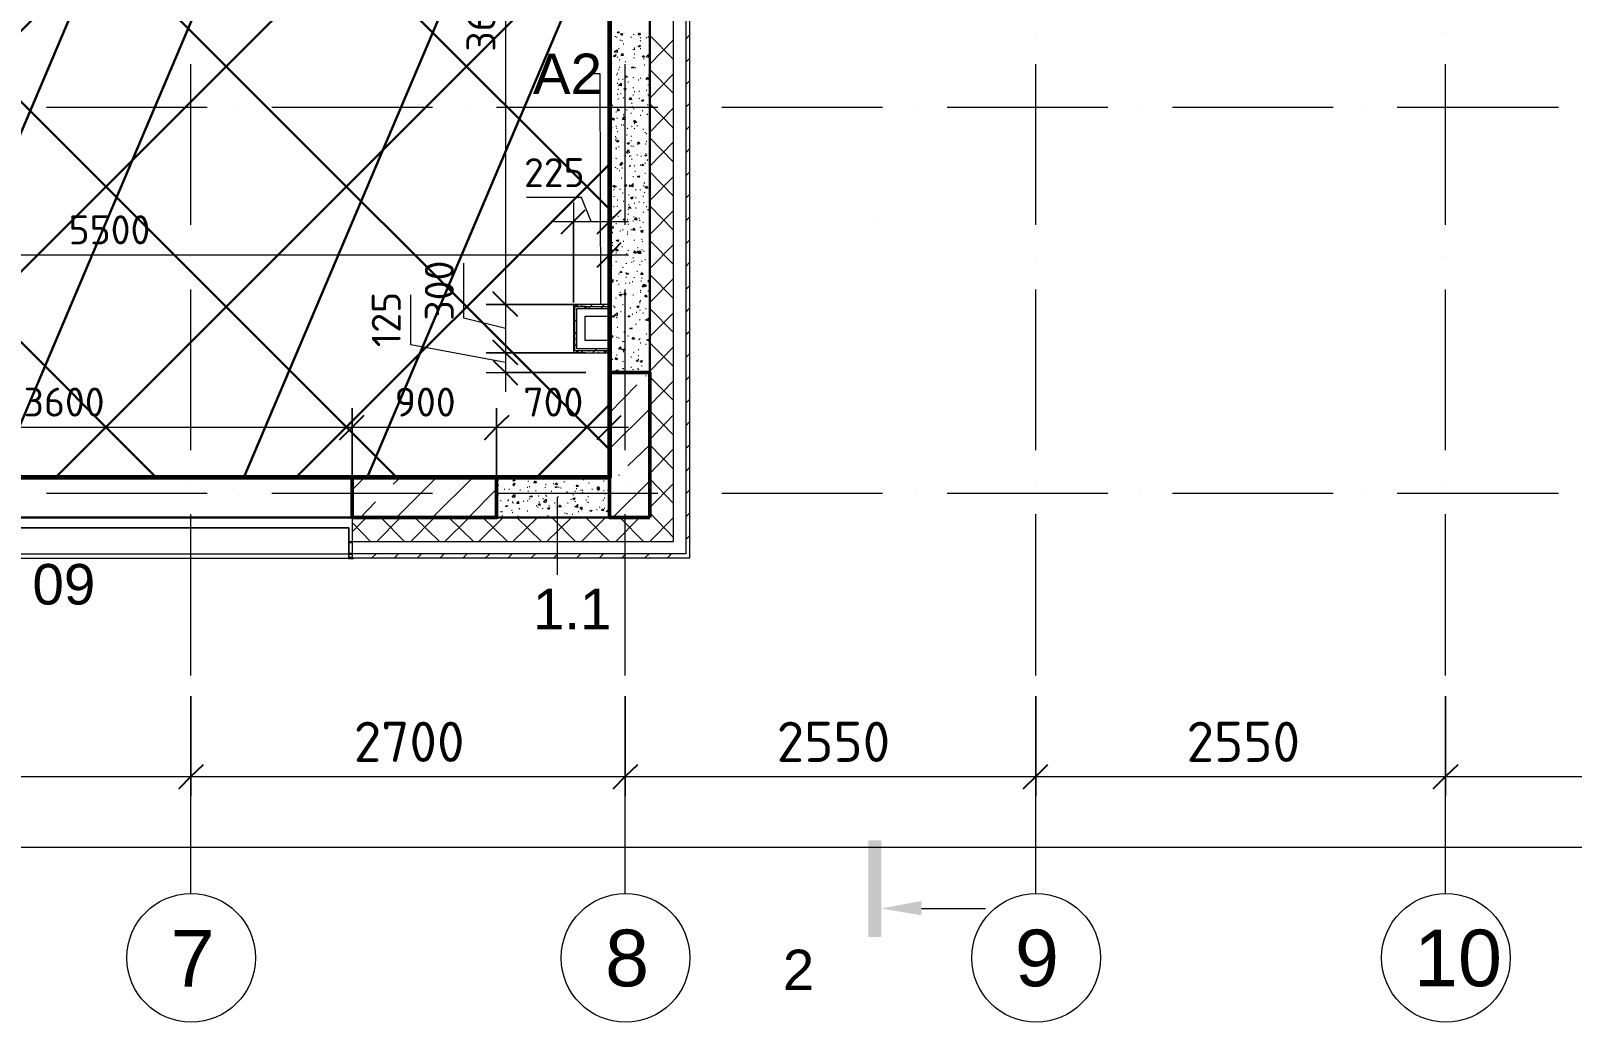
# Model space of a CAD drawing. Header units: millimetres. Extents: x -84737 to 172119, y -43083 to 59399.
# Drawn here: x 38410 to 47993, y 30691 to 36854 of the extents above; entities that cross this region are included whole.
import ezdxf

# ---------------------------------------------------------------- set-up
doc = ezdxf.new("R2010")
doc.units = ezdxf.units.MM
for name, color, linetype, lineweight in [('11) Плинтус ПЛ-2', 70, 'Continuous', 30), ('15) Штукатурка стен СТ-1.1', 161, 'Continuous', 60), ('16) Краска СТ-1.1 стена', 5, 'Continuous', 60), ('18) Краска ПТ-1 потолок', 31, 'Continuous', 30), ('20) Шпакл. баз. фин Стена', 40, 'Continuous', 60), ('22) Шпакл. баз. фин. Потолок', 102, 'Continuous', 30)]:
    doc.layers.add(name, color=color, linetype=linetype, lineweight=lineweight)
for name, color, linetype in [('PDF _Марки', 7, 'Continuous'), ('PDF _Несущие колонны', 7, 'Continuous'), ('PDF _Обозначения', 7, 'Continuous'), ('PDF _Окна', 7, 'Continuous'), ('PDF _Оси', 7, 'Continuous'), ('PDF _Размеры-100', 7, 'Continuous'), ('PDF _Стены', 7, 'Continuous'), ('PDF _Текст', 7, 'Continuous')]:
    doc.layers.add(name, color=color, linetype=linetype)
doc.styles.add('PDF GOSTCommon', font='arial.ttf')
doc.styles.add('PDF ISOCPEUR', font='isocpeur.ttf')

msp = doc.modelspace()

# ---------------------------------------------------------------- hatches: boundary and pattern name
at = {"layer": '18) Краска ПТ-1 потолок'}
h = msp.add_hatch(dxfattribs=at)
h.set_pattern_fill('ANSI32', color=256, scale=222, angle=22)
h.paths.add_polyline_path([(26915.9, 43368.7), (24507.3, 43368.7), (24507.3, 34077.2), (26915.9, 34077.2)])
h.paths.add_polyline_path([(36427.6, 39178), (36427.6, 34081.4), (26987.8, 34081.4), (26987.8, 40617.2), (29108.6, 40617.2), (29108.6, 39178)])
h.paths.add_polyline_path([(42006.7, 34077.2), (36508, 34077.2), (36508, 44380.4), (42006.7, 44380.4)])
h.paths.add_polyline_path([(21895.5, 43368.7), (24304.1, 43368.7), (24304.1, 34077.2), (21895.5, 34077.2)])
h.paths.add_polyline_path([(12383.8, 39178), (12383.8, 34081.4), (21823.5, 34081.4), (21823.5, 40617.2), (19702.8, 40617.2), (19702.8, 39178)])
h.paths.add_polyline_path([(6804.6, 34077.2), (12303.4, 34077.2), (12303.4, 44380.4), (6804.6, 44380.4)])
h = msp.add_hatch(dxfattribs=at)
h.set_pattern_fill('ANSI32', color=256, scale=222, angle=22)
h.paths.add_polyline_path([(26915.9, 43368.7), (24507.3, 43368.7), (24507.3, 34077.2), (26915.9, 34077.2)])
h.paths.add_polyline_path([(36427.6, 39178), (36427.6, 34081.4), (26987.8, 34081.4), (26987.8, 40617.2), (29108.6, 40617.2), (29108.6, 39178)])
h.paths.add_polyline_path([(42006.7, 34077.2), (36508, 34077.2), (36508, 44380.4), (42006.7, 44380.4)])
h.paths.add_polyline_path([(21895.5, 43368.7), (24304.1, 43368.7), (24304.1, 34077.2), (21895.5, 34077.2)])
h.paths.add_polyline_path([(12383.8, 39178), (12383.8, 34081.4), (21823.5, 34081.4), (21823.5, 40617.2), (19702.8, 40617.2), (19702.8, 39178)])
h.paths.add_polyline_path([(6804.6, 34077.2), (12303.4, 34077.2), (12303.4, 44380.4), (6804.6, 44380.4)])
at = {"layer": '22) Шпакл. баз. фин. Потолок'}
h = msp.add_hatch(dxfattribs=at)
h.set_pattern_fill('ANSI37', color=256, scale=333)
h.paths.add_polyline_path([(26915.9, 43368.7), (24507.3, 43368.7), (24507.3, 34077.2), (26915.9, 34077.2)])
h.paths.add_polyline_path([(36427.6, 39178), (36427.6, 34081.4), (26987.8, 34081.4), (26987.8, 40617.2), (29108.6, 40617.2), (29108.6, 39178)])
h.paths.add_polyline_path([(42006.7, 34077.2), (36508, 34077.2), (36508, 44380.4), (42006.7, 44380.4)])
h.paths.add_polyline_path([(21895.5, 43368.7), (24304.1, 43368.7), (24304.1, 34077.2), (21895.5, 34077.2)])
h.paths.add_polyline_path([(12383.8, 39178), (12383.8, 34081.4), (21823.5, 34081.4), (21823.5, 40617.2), (19702.8, 40617.2), (19702.8, 39178)])
h.paths.add_polyline_path([(6804.6, 34077.2), (12303.4, 34077.2), (12303.4, 44380.4), (6804.6, 44380.4)])
h = msp.add_hatch(dxfattribs=at)
h.set_pattern_fill('ANSI37', color=256, scale=333)
h.paths.add_polyline_path([(26915.9, 43368.7), (24507.3, 43368.7), (24507.3, 34077.2), (26915.9, 34077.2)])
h.paths.add_polyline_path([(36427.6, 39178), (36427.6, 34081.4), (26987.8, 34081.4), (26987.8, 40617.2), (29108.6, 40617.2), (29108.6, 39178)])
h.paths.add_polyline_path([(42006.7, 34077.2), (36508, 34077.2), (36508, 44380.4), (42006.7, 44380.4)])
h.paths.add_polyline_path([(21895.5, 43368.7), (24304.1, 43368.7), (24304.1, 34077.2), (21895.5, 34077.2)])
h.paths.add_polyline_path([(12383.8, 39178), (12383.8, 34081.4), (21823.5, 34081.4), (21823.5, 40617.2), (19702.8, 40617.2), (19702.8, 39178)])
h.paths.add_polyline_path([(6804.6, 34077.2), (12303.4, 34077.2), (12303.4, 44380.4), (6804.6, 44380.4)])

# ---------------------------------------------------------------- linework, layer by layer
at = {"layer": '11) Плинтус ПЛ-2'}
msp.add_lwpolyline([(41253.2, 44380.4), (42006.7, 44380.4), (42006.7, 34077.2), (36503.8, 34077.2)], dxfattribs=at)
at = {"layer": '15) Штукатурка стен СТ-1.1'}
msp.add_lwpolyline([(41253.2, 44380.4), (42006.7, 44380.4), (42006.7, 34077.2), (36503.8, 34077.2)], dxfattribs=at)
at = {"layer": '16) Краска СТ-1.1 стена'}
msp.add_lwpolyline([(41253.2, 44380.4), (42006.7, 44380.4), (42006.7, 34077.2), (36503.8, 34077.2)], dxfattribs=at)
at = {"layer": '20) Шпакл. баз. фин Стена'}
msp.add_lwpolyline([(41253.2, 44380.4), (42006.7, 44380.4), (42006.7, 34077.2), (36503.8, 34077.2)], dxfattribs=at)
at = {"layer": 'PDF _Марки', "lineweight": 9}
for points in [[(41952.8, 35152.4), (41948.6, 36587.4), (41876.6, 36587.4)], [(41681.9, 33954.4), (41681.9, 33471.8)]]:
    msp.add_lwpolyline(points, dxfattribs=at)
at = {"layer": 'PDF _Несущие колонны', "lineweight": 9}
for points in [[(42007.8, 34703.7), (42029, 34729.1)], [(42236.4, 34707.9), (42236.4, 34712.1)], [(42007.8, 34479.3), (42177.2, 34652.9)], [(42007.8, 34255), (42257.6, 34504.7)], [(42122.1, 34149.1), (42257.6, 34280.4)], [(40407.7, 34001), (40483.9, 34077.2)], [(40661.7, 34034.8), (40708.2, 34077.2)], [(40682.8, 33827.4), (40932.6, 34077.2)], [(40907.2, 33827.4), (41157, 34077.2)], [(42007.8, 34030.6), (42012.1, 34034.8)], [(42029, 33827.4), (42257.6, 34056)], [(42067.1, 34089.9), (42067.1, 34094.1)], [(40606.6, 33979.8), (40610.9, 33979.8)], [(41131.6, 33827.4), (41305.1, 34005.2)], [(40458.5, 33827.4), (40551.6, 33924.8)]]:
    msp.add_lwpolyline(points, dxfattribs=at)
at = {"layer": 'PDF _Несущие колонны', "lineweight": 50}
for points in [[(42257.6, 33827.4), (42257.6, 34729.1), (42007.8, 34729.1), (42007.8, 33827.4)], [(41305.1, 34077.2), (40407.7, 34077.2), (40407.7, 33827.4), (41305.1, 33827.4)]]:
    msp.add_lwpolyline(points, close=True, dxfattribs=at)
at = {"layer": 'PDF _Обозначения', "lineweight": 9}
for points in [[(43654.5, 35664.6), (43654.5, 35664.6)], [(43946.6, 31397.6), (44344.5, 31397.6)], [(43654.5, 31219.8), (43654.5, 31219.8)]]:
    msp.add_lwpolyline(points, dxfattribs=at)
at = {"layer": 'PDF _Обозначения', "transparency": 33554559}
for points in [[(43616.4, 31820.9), (43616.4, 31219.8), (43696.9, 31820.9)], [(43616.4, 31219.8), (43696.9, 31820.9), (43696.9, 31219.8)], [(43696.9, 31397.6), (43946.6, 31444.1), (43946.6, 31355.2)]]:
    msp.add_solid(points, dxfattribs=at)
at = {"layer": 'PDF _Окна', "lineweight": 18}
for points in [[(40386.5, 33573.4), (40416.1, 33573.4), (40416.1, 33577.6), (40416.1, 33573.4), (40386.5, 33573.4), (40386.5, 33763.9), (36826.4, 33763.9), (36826.4, 33573.4), (36796.8, 33573.4), (36796.8, 33577.6), (36796.8, 33573.4), (36826.4, 33573.4)], [(36826.4, 33603), (36826.4, 33763.9), (40386.5, 33763.9), (40386.5, 33603)]]:
    msp.add_lwpolyline(points, dxfattribs=at)
msp.add_lwpolyline([(40386.5, 33603), (40386.5, 33573.4), (36826.4, 33573.4), (36826.4, 33603)], close=True, dxfattribs=at)
at = {"layer": 'PDF _Оси', "lineweight": 9}
for points in [[(39404.4, 36845.7), (39404.4, 36845.7)], [(42105.2, 36845.7), (42105.2, 36845.7)], [(44657.8, 36845.7), (44657.8, 36845.7)], [(47206.2, 36845.7), (47206.2, 36845.7)], [(39404.4, 35647.7), (39404.4, 36646.7)], [(42105.2, 35647.7), (42105.2, 36646.7)], [(44657.8, 35647.7), (44657.8, 36646.7)], [(47206.2, 35647.7), (47206.2, 36646.7)], [(38507, 36380), (39506, 36380)], [(39705, 36380), (39705, 36380)], [(39908.2, 36380), (40907.2, 36380)], [(41106.2, 36380), (41106.2, 36380)], [(41305.1, 36380), (42308.4, 36380)], [(42507.3, 36380), (42507.3, 36380)], [(42706.3, 36380), (43705.3, 36380)], [(43908.5, 36380), (43908.5, 36380)], [(44107.5, 36380), (45106.5, 36380)], [(45305.5, 36380), (45305.5, 36380)], [(45508.7, 36380), (46507.7, 36380)], [(46706.7, 36380), (46706.7, 36380)], [(46905.6, 36380), (47908.9, 36380)], [(39404.4, 35448.7), (39404.4, 35448.7)], [(42105.2, 35448.7), (42105.2, 35448.7)], [(44657.8, 35448.7), (44657.8, 35448.7)], [(47206.2, 35448.7), (47206.2, 35448.7)], [(39404.4, 34246.5), (39404.4, 35245.5)], [(42105.2, 34246.5), (42105.2, 35245.5)], [(44657.8, 34246.5), (44657.8, 35245.5)], [(47206.2, 34246.5), (47206.2, 35245.5)], [(39404.4, 34047.5), (39404.4, 34047.5)], [(42105.2, 34047.5), (42105.2, 34047.5)], [(44657.8, 34047.5), (44657.8, 34047.5)], [(47206.2, 34047.5), (47206.2, 34047.5)], [(38507, 33979.8), (39506, 33979.8)], [(39705, 33979.8), (39705, 33979.8)], [(39908.2, 33979.8), (40907.2, 33979.8)], [(41106.2, 33979.8), (41106.2, 33979.8)], [(41305.1, 33979.8), (42308.4, 33979.8)], [(42507.3, 33979.8), (42507.3, 33979.8)], [(42706.3, 33979.8), (43705.3, 33979.8)], [(43908.5, 33979.8), (43908.5, 33979.8)], [(44107.5, 33979.8), (45106.5, 33979.8)], [(45305.5, 33979.8), (45305.5, 33979.8)], [(45508.7, 33979.8), (46507.7, 33979.8)], [(46706.7, 33979.8), (46706.7, 33979.8)], [(46905.6, 33979.8), (47908.9, 33979.8)], [(39404.4, 32845.3), (39404.4, 33848.6)], [(42105.2, 32845.3), (42105.2, 33848.6)], [(44657.8, 32845.3), (44657.8, 33848.6)], [(47206.2, 32845.3), (47206.2, 33848.6)], [(39404.4, 32646.3), (39404.4, 32646.3)], [(42105.2, 32646.3), (42105.2, 32646.3)], [(44657.8, 32646.3), (44657.8, 32646.3)], [(47206.2, 32646.3), (47206.2, 32646.3)], [(39404.4, 31486.5), (39404.4, 32447.4)], [(42105.2, 31486.5), (42105.2, 32447.4)], [(44657.8, 31486.5), (44657.8, 32447.4)], [(47206.2, 31486.5), (47206.2, 32447.4)]]:
    msp.add_lwpolyline(points, dxfattribs=at)
for centre in [(39406.5, 31090.6), (42107.3, 31090.6), (44659.9, 31090.6), (47208.3, 31090.6)]:
    msp.add_circle(centre, 400, dxfattribs=at)
at = {"layer": 'PDF _Размеры-100', "lineweight": 9}
for points in [[(41360.1, 38898.8), (41360.1, 35152.4), (41360.1, 34851.8), (41859.7, 34851.8), (41241.6, 34851.8), (41859.7, 34851.8), (41360.1, 34851.8), (41360.1, 34610.5)], [(42007.8, 35546.1), (42007.8, 36168.4), (42007.8, 35668.8)], [(6686.1, 35461.4), (12303.5, 35461.4), (12384, 35461.4), (21824, 35461.4), (21904.4, 35461.4), (24304.6, 35461.4), (24503.6, 35461.4), (26903.8, 35461.4), (26984.2, 35461.4), (36424.2, 35461.4), (36504.7, 35461.4), (36504.7, 35960.9), (36504.7, 35342.9), (36504.7, 35960.9), (36504.7, 35461.4), (42126.4, 35461.4)], [(42007.8, 35342.9), (42007.8, 35960.9), (42007.8, 35461.4)], [(41893.5, 35668.8), (41834.3, 35817), (41491.4, 35817)], [(41783.5, 35787.4), (41783.5, 35165.1), (41783.5, 35668.8)], [(41660.7, 35668.8), (42126.4, 35668.8)], [(41360.1, 35004.2), (41101.9, 35067.7), (41101.9, 35410.6)], [(41360.1, 34792.6), (40771.7, 34902.6), (40771.7, 35211.7)], [(42007.8, 34267.7), (42007.8, 34889.9), (42007.8, 34390.4)], [(41241.6, 34729.1), (41859.7, 34729.1), (41360.1, 34729.1)], [(36386.1, 34390.4), (36805.2, 34390.4), (40407.7, 34390.4), (41305.1, 34390.4), (41305.1, 33886.7), (41305.1, 34508.9), (41305.1, 33886.7), (41305.1, 34390.4), (42126.4, 34390.4)], [(6584.5, 32218.8), (10305.5, 32218.8), (16303.9, 32218.8), (24406.2, 32218.8), (30404.7, 32218.8), (36707.9, 32218.8), (39404.4, 32218.8), (42105.2, 32218.8), (44657.8, 32218.8), (47206.2, 32218.8), (49606.4, 32218.8), (52345.3, 32218.8), (52345.3, 32718.3), (52345.3, 32096), (52345.3, 32718.3), (52345.3, 32218.8), (56028.1, 32218.8)], [(6584.5, 31778.5), (56028.1, 31778.5)]]:
    msp.add_lwpolyline(points, dxfattribs=at)
at = {"layer": 'PDF _Размеры-100', "lineweight": 25}
for points in [[(41707.3, 35592.6), (41783.5, 35668.8), (41855.4, 35740.8)], [(41931.6, 35592.6), (42007.8, 35668.8), (42079.8, 35740.8)], [(41931.6, 35385.2), (42007.8, 35461.4), (42079.8, 35537.6)], [(41283.9, 34805.3), (41360.1, 34729.1), (41436.3, 34652.9)], [(41931.6, 34314.2), (42007.8, 34390.4), (42079.8, 34462.4)]]:
    msp.add_lwpolyline(points, dxfattribs=at)
for points in [[(41436.3, 35080.4), (41360.1, 35152.4), (41283.9, 35228.6), (41360.1, 35152.4)], [(41436.3, 34779.9), (41360.1, 34851.8), (41283.9, 34928), (41360.1, 34851.8)], [(40479.6, 34462.4), (40407.7, 34390.4), (40331.5, 34314.2), (40407.7, 34390.4)], [(41381.3, 34462.4), (41305.1, 34390.4), (41233.1, 34314.2), (41305.1, 34390.4)], [(39480.6, 32290.8), (39404.4, 32218.8), (39332.4, 32142.6), (39404.4, 32218.8)], [(42181.4, 32290.8), (42105.2, 32218.8), (42033.2, 32142.6), (42105.2, 32218.8)], [(44729.8, 32290.8), (44657.8, 32218.8), (44581.6, 32142.6), (44657.8, 32218.8)], [(47282.4, 32290.8), (47206.2, 32218.8), (47130, 32142.6), (47206.2, 32218.8)]]:
    msp.add_lwpolyline(points, close=True, dxfattribs=at)
at = {"layer": 'PDF _Размеры-100', "lineweight": 9}
for points in [[(41360.1, 35152.4), (41859.7, 35152.4), (41241.6, 35152.4), (41859.7, 35152.4)], [(40407.7, 34390.4), (40407.7, 33886.7), (40407.7, 34508.9), (40407.7, 33886.7)], [(39404.4, 32218.8), (39404.4, 32718.3), (39404.4, 32096), (39404.4, 32718.3)], [(42105.2, 32218.8), (42105.2, 32718.3), (42105.2, 32096), (42105.2, 32718.3)], [(44657.8, 32218.8), (44657.8, 32718.3), (44657.8, 32096), (44657.8, 32718.3)], [(47206.2, 32218.8), (47206.2, 32718.3), (47206.2, 32096), (47206.2, 32718.3)]]:
    msp.add_lwpolyline(points, close=True, dxfattribs=at)
at = {"layer": 'PDF _Стены', "lineweight": 18}
for points in [[(40407.7, 33679.2), (42405.7, 33679.2), (42405.7, 41476.8), (42532.7, 41476.8)], [(42481.9, 41404.8), (42481.9, 33603), (40407.7, 33603)], [(42257.6, 34729.1), (42257.6, 33827.4), (40407.7, 33827.4), (40407.7, 33577.6), (42507.3, 33577.6), (42507.3, 41379.4)], [(42007.8, 35152.4), (41783.5, 35152.4), (41783.5, 34851.8), (42007.8, 34851.8)], [(42007.8, 34864.5), (41791.9, 34864.5), (41791.9, 35139.7), (42007.8, 35139.7)], [(42007.8, 34877.2), (41804.6, 34877.2), (41804.6, 35127), (42007.8, 35127)], [(42007.8, 34928), (41855.4, 34928), (41855.4, 35080.4), (42007.8, 35080.4)]]:
    msp.add_lwpolyline(points, dxfattribs=at)
at = {"layer": 'PDF _Стены', "lineweight": 30}
for points in [[(42007.8, 38780.2), (42007.8, 34729.1), (42257.6, 34729.1), (42257.6, 38780.2)], [(40407.7, 33827.4), (36504.7, 33827.4), (36504.7, 34077.2), (40407.7, 34077.2)], [(40407.7, 33675), (40386.5, 33675)], [(40386.5, 33603), (40407.7, 33603)], [(40407.7, 33577.6), (40386.5, 33577.6)]]:
    msp.add_lwpolyline(points, dxfattribs=at)
at = {"layer": 'PDF _Стены', "lineweight": 9}
for points in [[(42016.3, 36849.9), (42020.5, 36849.9)], [(42041.7, 36820.3), (42041.7, 36816)], [(42050.2, 36816), (42050.2, 36811.8)], [(42088.3, 36824.5), (42075.6, 36833), (42088.3, 36837.2), (42084, 36824.5)], [(42101, 36837.2), (42101, 36837.2)], [(42139.1, 36816), (42143.3, 36811.8)], [(42156, 36833), (42156, 36828.7)], [(42164.5, 36807.6), (42164.5, 36807.6)], [(42198.3, 36833), (42202.5, 36833)], [(42198.3, 36807.6), (42202.5, 36811.8)], [(42236.4, 36811.8), (42240.6, 36807.6)], [(42244.9, 36816), (42249.1, 36816)], [(42405.7, 36676.3), (42257.6, 36824.5)], [(42481.9, 36803.3), (42507.3, 36828.7)], [(42016.3, 36786.4), (42020.5, 36786.4)], [(42037.5, 36722.9), (42041.7, 36722.9)], [(42062.9, 36744.1), (42067.1, 36744.1)], [(42071.3, 36794.9), (42075.6, 36799.1)], [(42071.3, 36735.6), (42071.3, 36735.6)], [(42084, 36794.9), (42088.3, 36794.9)], [(42092.5, 36773.7), (42096.7, 36773.7)], [(42151.8, 36735.6), (42156, 36739.8)], [(42160.2, 36748.3), (42164.5, 36748.3)], [(42160.2, 36739.8), (42164.5, 36739.8)], [(42160.2, 36710.2), (42164.5, 36710.2)], [(42198.3, 36794.9), (42202.5, 36790.6)], [(42198.3, 36744.1), (42202.5, 36744.1)], [(42257.6, 36646.7), (42405.7, 36799.1)], [(42029, 36650.9), (42029, 36650.9)], [(42054.4, 36693.3), (42058.6, 36689)], [(42062.9, 36612.8), (42067.1, 36612.8)], [(42067.1, 36672.1), (42071.3, 36676.3)], [(42067.1, 36629.8), (42071.3, 36625.5)], [(42105.2, 36663.6), (42109.4, 36663.6)], [(42126.4, 36646.7), (42126.4, 36646.7)], [(42151.8, 36672.1), (42151.8, 36672.1)], [(42156, 36625.5), (42160.2, 36625.5)], [(42160.2, 36684.8), (42160.2, 36689)], [(42164.5, 36625.5), (42168.7, 36621.3)], [(42172.9, 36608.6), (42172.9, 36608.6)], [(42223.7, 36693.3), (42211, 36693.3), (42219.5, 36701.7), (42223.7, 36689)], [(42219.5, 36680.6), (42223.7, 36680.6)], [(42223.7, 36642.5), (42227.9, 36642.5)], [(42253.3, 36697.5), (42257.6, 36701.7)], [(42253.3, 36638.2), (42253.3, 36638.2)], [(42405.7, 36464.7), (42257.6, 36612.8)], [(42481.9, 36659.4), (42507.3, 36684.8)], [(42007.8, 36519.7), (42012.1, 36519.7)], [(42050.2, 36583.2), (42050.2, 36579)], [(42054.4, 36591.7), (42058.6, 36591.7)], [(42054.4, 36528.2), (42058.6, 36528.2)], [(42062.9, 36553.6), (42067.1, 36553.6)], [(42062.9, 36511.2), (42079.8, 36528.2), (42079.8, 36511.2), (42062.9, 36515.5)], [(42088.3, 36553.6), (42092.5, 36553.6)], [(42092.5, 36540.9), (42092.5, 36540.9)], [(42101, 36600.1), (42105.2, 36600.1)], [(42122.1, 36536.6), (42126.4, 36536.6)], [(42156, 36600.1), (42156, 36600.1)], [(42156, 36562), (42156, 36566.3)], [(42185.6, 36549.3), (42189.9, 36549.3)], [(42198.3, 36562), (42202.5, 36557.8)], [(42236.4, 36549.3), (42240.6, 36553.6)], [(42249.1, 36579), (42253.3, 36579)], [(42257.6, 36549.3), (42249.1, 36553.6), (42257.6, 36553.6)], [(42249.1, 36515.5), (42249.1, 36519.7)], [(42257.6, 36435), (42405.7, 36587.4)], [(42481.9, 36519.7), (42507.3, 36545.1)], [(42007.8, 36456.2), (42007.8, 36456.2)], [(42007.8, 36447.7), (42007.8, 36452), (42012.1, 36439.3), (42007.8, 36439.3)], [(42054.4, 36460.4), (42054.4, 36460.4)], [(42054.4, 36460.4), (42058.6, 36460.4)], [(42058.6, 36490.1), (42062.9, 36494.3)], [(42058.6, 36430.8), (42062.9, 36430.8)], [(42075.6, 36464.7), (42079.8, 36464.7)], [(42092.5, 36439.3), (42096.7, 36435)], [(42151.8, 36502.8), (42156, 36502.8)], [(42151.8, 36456.2), (42156, 36456.2)], [(42151.8, 36443.5), (42151.8, 36443.5)], [(42160.2, 36477.4), (42164.5, 36477.4)], [(42189.9, 36477.4), (42194.1, 36481.6)], [(42189.9, 36435), (42194.1, 36430.8)], [(42219.5, 36422.3), (42215.2, 36413.9), (42206.8, 36418.1), (42219.5, 36426.6)], [(42236.4, 36485.8), (42240.6, 36485.8)], [(42244.9, 36456.2), (42249.1, 36456.2)], [(42249.1, 36452), (42253.3, 36452)], [(42016.3, 36367.3), (42020.5, 36367.3)], [(42024.8, 36392.7), (42029, 36392.7)], [(42045.9, 36350.4), (42050.2, 36350.4)], [(42054.4, 36367.3), (42058.6, 36371.5)], [(42092.5, 36333.5), (42096.7, 36333.5)], [(42113.7, 36363.1), (42117.9, 36363.1)], [(42139.1, 36341.9), (42143.3, 36341.9)], [(42143.3, 36405.4), (42147.5, 36405.4)], [(42147.5, 36380), (42151.8, 36384.2)], [(42147.5, 36320.8), (42147.5, 36320.8)], [(42156, 36371.5), (42156, 36367.3)], [(42189.9, 36413.9), (42189.9, 36413.9)], [(42198.3, 36329.2), (42202.5, 36329.2)], [(42211, 36358.8), (42215.2, 36358.8)], [(42211, 36350.4), (42211, 36350.4)], [(42240.6, 36333.5), (42244.9, 36337.7)], [(42244.9, 36392.7), (42244.9, 36396.9)], [(42405.7, 36248.8), (42257.6, 36401.2)], [(42257.6, 36223.4), (42405.7, 36375.8)], [(42481.9, 36380), (42507.3, 36405.4)], [(42020.5, 36253), (42024.8, 36248.8)], [(42045.9, 36261.5), (42050.2, 36261.5)], [(42050.2, 36248.8), (42054.4, 36248.8)], [(42054.4, 36308.1), (42054.4, 36312.3)], [(42054.4, 36227.6), (42058.6, 36227.6)], [(42079.8, 36270), (42084, 36270)], [(42092.5, 36312.3), (42092.5, 36308.1)], [(42092.5, 36270), (42096.7, 36270)], [(42117.9, 36248.8), (42122.1, 36244.6)], [(42143.3, 36257.3), (42147.5, 36261.5)], [(42160.2, 36278.4), (42164.5, 36278.4)], [(42160.2, 36248.8), (42164.5, 36244.6)], [(42177.2, 36265.7), (42181.4, 36265.7)], [(42215.2, 36244.6), (42219.5, 36240.3)], [(42240.6, 36274.2), (42240.6, 36274.2)], [(42481.9, 36236.1), (42507.3, 36261.5)], [(42041.7, 36198), (42045.9, 36198)], [(42041.7, 36176.8), (42045.9, 36176.8)], [(42050.2, 36185.3), (42050.2, 36189.5)], [(42062.9, 36134.5), (42067.1, 36134.5)], [(42113.7, 36206.5), (42117.9, 36206.5)], [(42139.1, 36172.6), (42143.3, 36172.6)], [(42139.1, 36138.7), (42143.3, 36138.7)], [(42143.3, 36198), (42143.3, 36202.2)], [(42151.8, 36138.7), (42156, 36134.5)], [(42181.4, 36147.2), (42185.6, 36151.4)], [(42227.9, 36219.2), (42232.2, 36223.4)], [(42227.9, 36155.7), (42227.9, 36155.7)], [(42232.2, 36151.4), (42236.4, 36151.4)], [(42236.4, 36210.7), (42240.6, 36214.9)], [(42236.4, 36168.4), (42240.6, 36168.4)], [(42405.7, 36037.1), (42257.6, 36189.5)], [(42257.6, 36011.7), (42405.7, 36164.1)], [(42007.8, 36083.7), (42012.1, 36083.7)], [(42016.3, 36062.5), (42020.5, 36062.5)], [(42045.9, 36126), (42050.2, 36126)], [(42045.9, 36121.8), (42050.2, 36117.6)], [(42045.9, 36066.8), (42045.9, 36066.8)], [(42045.9, 36062.5), (42050.2, 36058.3)], [(42092.5, 36079.5), (42092.5, 36079.5)], [(42105.2, 36079.5), (42109.4, 36079.5)], [(42126.4, 36092.2), (42113.7, 36096.4), (42126.4, 36113.3), (42130.6, 36096.4)], [(42130.6, 36075.2), (42134.8, 36075.2)], [(42139.1, 36075.2), (42139.1, 36079.5)], [(42143.3, 36058.3), (42147.5, 36054.1)], [(42177.2, 36083.7), (42181.4, 36083.7)], [(42198.3, 36096.4), (42198.3, 36096.4)], [(42202.5, 36075.2), (42206.8, 36075.2)], [(42232.2, 36092.2), (42236.4, 36092.2)], [(42240.6, 36054.1), (42244.9, 36049.8)], [(42249.1, 36092.2), (42249.1, 36092.2)], [(42481.9, 36096.4), (42507.3, 36121.8)], [(42041.7, 36003.3), (42045.9, 36007.5)], [(42041.7, 35944), (42041.7, 35944)], [(42054.4, 35999), (42054.4, 35994.8)], [(42067.1, 35986.3), (42071.3, 35986.3)], [(42084, 36016), (42071.3, 36020.2), (42084, 36028.7)], [(42079.8, 36016), (42084, 36024.4)], [(42079.8, 35939.8), (42084, 35939.8)], [(42084, 36003.3), (42088.3, 36003.3)], [(42130.6, 36011.7), (42134.8, 36011.7)], [(42134.8, 36016), (42139.1, 36016)], [(42134.8, 35956.7), (42134.8, 35956.7)], [(42151.8, 35948.2), (42156, 35948.2)], [(42160.2, 36016), (42164.5, 36011.7)], [(42164.5, 35982.1), (42168.7, 35982.1)], [(42189.9, 35944), (42181.4, 35948.2), (42194.1, 35952.5), (42189.9, 35939.8)], [(42198.3, 36020.2), (42202.5, 36020.2)], [(42227.9, 36028.7), (42232.2, 36032.9)], [(42227.9, 35969.4), (42232.2, 35969.4)], [(42405.7, 35825.5), (42257.6, 35977.9)], [(42257.6, 35800.1), (42405.7, 35948.2)], [(42481.9, 35952.5), (42507.3, 35977.9)], [(42033.2, 35893.2), (42037.5, 35893.2)], [(42033.2, 35867.8), (42037.5, 35867.8)], [(42037.5, 35931.3), (42037.5, 35931.3)], [(42037.5, 35880.5), (42041.7, 35884.7)], [(42045.9, 35889), (42050.2, 35884.7)], [(42071.3, 35872), (42075.6, 35867.8)], [(42088.3, 35846.6), (42092.5, 35846.6)], [(42101, 35876.3), (42105.2, 35876.3)], [(42130.6, 35893.2), (42134.8, 35897.4)], [(42130.6, 35889), (42134.8, 35889)], [(42151.8, 35905.9), (42156, 35905.9)], [(42168.7, 35867.8), (42172.9, 35863.6)], [(42198.3, 35867.8), (42198.3, 35863.6)], [(42219.5, 35889), (42223.7, 35893.2)], [(42223.7, 35905.9), (42227.9, 35910.1)], [(42223.7, 35846.6), (42227.9, 35850.9)], [(42227.9, 35884.7), (42232.2, 35884.7)], [(42007.8, 35762), (42007.8, 35766.2)], [(42007.8, 35762), (42007.8, 35762)], [(42033.2, 35762), (42037.5, 35762)], [(42037.5, 35821.2), (42037.5, 35825.5)], [(42054.4, 35804.3), (42058.6, 35804.3)], [(42054.4, 35766.2), (42054.4, 35762)], [(42092.5, 35795.8), (42096.7, 35795.8)], [(42126.4, 35833.9), (42130.6, 35833.9)], [(42126.4, 35770.4), (42130.6, 35774.7)], [(42160.2, 35783.1), (42164.5, 35783.1)], [(42168.7, 35817), (42172.9, 35817)], [(42168.7, 35753.5), (42172.9, 35753.5)], [(42189.9, 35791.6), (42194.1, 35791.6)], [(42215.2, 35825.5), (42219.5, 35825.5)], [(42219.5, 35787.4), (42223.7, 35787.4)], [(42236.4, 35762), (42240.6, 35762)], [(42405.7, 35613.8), (42257.6, 35766.2)], [(42481.9, 35812.8), (42507.3, 35838.2)], [(42007.8, 35732.3), (42012.1, 35732.3)], [(42033.2, 35698.5), (42033.2, 35702.7)], [(42045.9, 35656.1), (42050.2, 35656.1)], [(42058.6, 35702.7), (42062.9, 35702.7)], [(42075.6, 35673.1), (42075.6, 35673.1)], [(42096.7, 35681.5), (42101, 35677.3)], [(42117.9, 35681.5), (42122.1, 35681.5)], [(42122.1, 35745), (42126.4, 35745)], [(42122.1, 35711.2), (42126.4, 35715.4)], [(42122.1, 35651.9), (42126.4, 35651.9)], [(42151.8, 35673.1), (42156, 35673.1)], [(42156, 35698.5), (42160.2, 35698.5)], [(42189.9, 35690), (42194.1, 35690)], [(42194.1, 35677.3), (42198.3, 35673.1)], [(42215.2, 35664.6), (42219.5, 35664.6)], [(42219.5, 35723.9), (42219.5, 35728.1)], [(42257.6, 35736.6), (42244.9, 35740.8), (42257.6, 35745)], [(42253.3, 35694.2), (42257.6, 35694.2)], [(42257.6, 35736.6), (42257.6, 35736.6)], [(42257.6, 35588.4), (42405.7, 35736.6)], [(42481.9, 35673.1), (42507.3, 35698.5)], [(42020.5, 35609.6), (42024.8, 35609.6)], [(42024.8, 35601.1), (42029, 35601.1)], [(42029, 35639.2), (42033.2, 35639.2)], [(42029, 35579.9), (42029, 35579.9)], [(42058.6, 35546.1), (42050.2, 35550.3), (42062.9, 35554.5), (42058.6, 35541.8)], [(42071.3, 35609.6), (42075.6, 35609.6)], [(42088.3, 35618), (42092.5, 35613.8)], [(42117.9, 35605.3), (42122.1, 35605.3)], [(42117.9, 35588.4), (42122.1, 35592.6)], [(42139.1, 35618), (42143.3, 35618)], [(42160.2, 35554.5), (42160.2, 35550.3)], [(42198.3, 35635), (42198.3, 35630.7)], [(42206.8, 35558.8), (42211, 35558.8)], [(42215.2, 35601.1), (42215.2, 35605.3)], [(42219.5, 35601.1), (42219.5, 35601.1)], [(42253.3, 35567.2), (42257.6, 35567.2)], [(42481.9, 35529.1), (42507.3, 35554.5)], [(42024.8, 35537.6), (42029, 35537.6)], [(42024.8, 35516.4), (42029, 35520.7)], [(42024.8, 35491), (42029, 35491)], [(42045.9, 35474.1), (42050.2, 35474.1)], [(42054.4, 35533.4), (42054.4, 35533.4)], [(42084, 35512.2), (42088.3, 35512.2)], [(42092.5, 35546.1), (42096.7, 35546.1)], [(42113.7, 35469.9), (42117.9, 35469.9)], [(42117.9, 35529.1), (42117.9, 35529.1)], [(42122.1, 35491), (42126.4, 35486.8)], [(42160.2, 35486.8), (42164.5, 35486.8)], [(42181.4, 35508), (42185.6, 35508)], [(42206.8, 35495.3), (42211, 35495.3)], [(42211, 35541.8), (42215.2, 35546.1)], [(42211, 35482.6), (42211, 35482.6)], [(42219.5, 35486.8), (42223.7, 35482.6)], [(42405.7, 35402.1), (42257.6, 35550.3)], [(42257.6, 35376.7), (42405.7, 35524.9)], [(42007.8, 35419.1), (42016.3, 35423.3), (42012.1, 35410.6), (42007.8, 35414.8)], [(42020.5, 35457.2), (42024.8, 35457.2)], [(42020.5, 35393.7), (42024.8, 35397.9)], [(42045.9, 35423.3), (42045.9, 35423.3)], [(42045.9, 35419.1), (42050.2, 35419.1)], [(42088.3, 35385.2), (42092.5, 35381)], [(42113.7, 35414.8), (42113.7, 35414.8)], [(42113.7, 35406.4), (42113.7, 35410.6)], [(42143.3, 35414.8), (42147.5, 35414.8)], [(42151.8, 35444.5), (42156, 35440.2)], [(42156, 35423.3), (42160.2, 35423.3)], [(42194.1, 35402.1), (42198.3, 35402.1)], [(42206.8, 35419.1), (42211, 35423.3)], [(42227.9, 35431.8), (42232.2, 35431.8)], [(42244.9, 35410.6), (42244.9, 35410.6)], [(42481.9, 35389.4), (42507.3, 35414.8)], [(42012.1, 35326), (42016.3, 35326)], [(42016.3, 35334.4), (42020.5, 35334.4)], [(42016.3, 35275.2), (42020.5, 35275.2)], [(42016.3, 35270.9), (42020.5, 35270.9)], [(42050.2, 35300.6), (42054.4, 35300.6), (42054.4, 35304.8)], [(42062.9, 35342.9), (42067.1, 35342.9)], [(42062.9, 35279.4), (42067.1, 35279.4)], [(42109.4, 35351.4), (42113.7, 35351.4)], [(42109.4, 35347.1), (42113.7, 35347.1)], [(42109.4, 35321.7), (42113.7, 35321.7)], [(42109.4, 35283.6), (42109.4, 35287.9)], [(42130.6, 35287.9), (42134.8, 35287.9)], [(42147.5, 35296.3), (42151.8, 35296.3)], [(42160.2, 35321.7), (42160.2, 35317.5)], [(42177.2, 35359.8), (42181.4, 35359.8)], [(42202.5, 35300.6), (42206.8, 35300.6)], [(42206.8, 35359.8), (42206.8, 35359.8)], [(42206.8, 35317.5), (42211, 35317.5)], [(42244.9, 35300.6), (42249.1, 35304.8)], [(42244.9, 35296.3), (42249.1, 35292.1)], [(42405.7, 35190.5), (42257.6, 35338.7)], [(42257.6, 35165.1), (42405.7, 35313.3)], [(42481.9, 35245.5), (42507.3, 35270.9)], [(42012.1, 35211.7), (42016.3, 35215.9)], [(42012.1, 35207.4), (42016.3, 35207.4)], [(42045.9, 35194.7), (42045.9, 35190.5)], [(42079.8, 35207.4), (42067.1, 35211.7), (42079.8, 35215.9), (42075.6, 35203.2)], [(42071.3, 35228.6), (42075.6, 35228.6)], [(42084, 35215.9), (42088.3, 35215.9)], [(42105.2, 35224.4), (42109.4, 35224.4)], [(42151.8, 35211.7), (42156, 35211.7)], [(42172.9, 35224.4), (42172.9, 35224.4)], [(42194.1, 35173.6), (42198.3, 35169.3)], [(42198.3, 35228.6), (42202.5, 35228.6)], [(42198.3, 35177.8), (42202.5, 35177.8)], [(42202.5, 35237.1), (42202.5, 35241.3)], [(42244.9, 35237.1), (42249.1, 35237.1)], [(41783.5, 35110.1), (41791.9, 35122.8), (41796.2, 35122.8)], [(41787.7, 35080.4), (41791.9, 35080.4)], [(41808.9, 35139.7), (41808.9, 35135.5), (41791.9, 35139.7), (41796.2, 35139.7), (41804.6, 35152.4), (41808.9, 35139.7), (41808.9, 35135.5)], [(41791.9, 35143.9), (41796.2, 35143.9)], [(41791.9, 35139.7), (41791.9, 35139.7)], [(41821.6, 35152.4), (41825.8, 35152.4)], [(41834.3, 35148.2), (41838.5, 35148.2)], [(41863.9, 35127), (41863.9, 35139.7), (41851.2, 35135.5), (41859.7, 35127)], [(41876.6, 35127), (41889.3, 35139.7), (41902, 35152.4)], [(41952.8, 35127), (41965.5, 35139.7), (41974, 35152.4)], [(42007.8, 35088.9), (42012.1, 35093.1)], [(42012.1, 35152.4), (42012.1, 35152.4)], [(42033.2, 35143.9), (42037.5, 35143.9)], [(42037.5, 35135.5), (42041.7, 35135.5)], [(42054.4, 35080.4), (42037.5, 35084.7), (42054.4, 35101.6), (42054.4, 35084.7)], [(42075.6, 35110.1), (42079.8, 35110.1)], [(42088.3, 35152.4), (42092.5, 35152.4)], [(42101, 35101.6), (42105.2, 35105.8)], [(42101, 35084.7), (42105.2, 35084.7)], [(42105.2, 35165.1), (42105.2, 35165.1)], [(42134.8, 35131.2), (42139.1, 35131.2)], [(42147.5, 35093.1), (42151.8, 35093.1)], [(42151.8, 35156.6), (42151.8, 35156.6)], [(42160.2, 35088.9), (42160.2, 35088.9)], [(42172.9, 35105.8), (42177.2, 35105.8)], [(42194.1, 35165.1), (42198.3, 35165.1)], [(42198.3, 35114.3), (42198.3, 35118.5)], [(42215.2, 35101.6), (42219.5, 35101.6)], [(42232.2, 35127), (42236.4, 35127)], [(42405.7, 34978.8), (42257.6, 35127)], [(42257.6, 34953.4), (42405.7, 35101.6)], [(42481.9, 35105.8), (42507.3, 35131.2)], [(41783.5, 35033.9), (41791.9, 35046.6), (41804.6, 35059.3)], [(41783.5, 34995.8), (41787.7, 35000), (41787.7, 34987.3), (41783.5, 34987.3)], [(41783.5, 34983.1), (41783.5, 34978.8)], [(41787.7, 35059.3), (41791.9, 35059.3)], [(41796.2, 34970.4), (41804.6, 34983.1)], [(42007.8, 35029.6), (42007.8, 35033.9)], [(42050.2, 35072), (42054.4, 35067.7)], [(42054.4, 35012.7), (42058.6, 35012.7)], [(42096.7, 34978.8), (42101, 34983.1)], [(42101, 35042.3), (42101, 35042.3)], [(42101, 35038.1), (42101, 35038.1)], [(42101, 35021.2), (42105.2, 35021.2)], [(42168.7, 35029.6), (42172.9, 35029.6)], [(42194.1, 35055), (42198.3, 35059.3)], [(42194.1, 34995.8), (42194.1, 34995.8)], [(42198.3, 35033.9), (42198.3, 35033.9)], [(42257.6, 35063.5), (42253.3, 35063.5), (42257.6, 35067.7)], [(42481.9, 34966.1), (42507.3, 34987.3)], [(41783.5, 34957.7), (41783.5, 34957.7)], [(41783.5, 34881.5), (41791.9, 34894.2), (41804.6, 34906.9)], [(41796.2, 34940.7), (41796.2, 34936.5)], [(42007.8, 34970.4), (42007.8, 34970.4)], [(42007.8, 34940.7), (42007.8, 34940.7)], [(42007.8, 34923.8), (42007.8, 34923.8)], [(42045.9, 34961.9), (42045.9, 34961.9)], [(42050.2, 34949.2), (42054.4, 34949.2)], [(42062.9, 34945), (42067.1, 34945)], [(42071.3, 34885.7), (42075.6, 34885.7)], [(42088.3, 34923.8), (42092.5, 34919.6)], [(42096.7, 34919.6), (42096.7, 34923.8)], [(42101, 34919.6), (42105.2, 34919.6)], [(42122.1, 34957.7), (42126.4, 34957.7)], [(42151.8, 34978.8), (42151.8, 34978.8)], [(42160.2, 34940.7), (42164.5, 34940.7)], [(42189.9, 34932.3), (42194.1, 34936.5)], [(42189.9, 34898.4), (42189.9, 34898.4)], [(42194.1, 34940.7), (42198.3, 34936.5)], [(42198.3, 34915.3), (42202.5, 34915.3)], [(42232.2, 34906.9), (42236.4, 34906.9)], [(42236.4, 34970.4), (42240.6, 34970.4)], [(42405.7, 34767.2), (42257.6, 34915.3)], [(42257.6, 34737.5), (42405.7, 34889.9)], [(41783.5, 34868.8), (41787.7, 34864.5)], [(41830, 34851.8), (41842.7, 34864.5), (41842.7, 34868.8)], [(41838.5, 34877.2), (41838.5, 34877.2)], [(41876.6, 34864.5), (41880.8, 34860.3)], [(41902, 34851.8), (41914.7, 34864.5), (41927.4, 34877.2)], [(41935.9, 34851.8), (41940.1, 34856.1), (41940.1, 34851.8)], [(41974, 34860.3), (41974, 34856.1)], [(41978.2, 34851.8), (41990.9, 34864.5), (42003.6, 34877.2)], [(41995.1, 34868.8), (41999.4, 34868.8)], [(42007.8, 34877.2), (42007.8, 34877.2)], [(42024.8, 34813.7), (42029, 34813.7)], [(42029, 34851.8), (42029, 34851.8)], [(42050.2, 34839.1), (42054.4, 34839.1)], [(42092.5, 34860.3), (42096.7, 34860.3)], [(42092.5, 34796.8), (42092.5, 34801)], [(42126.4, 34847.6), (42126.4, 34847.6)], [(42139.1, 34826.4), (42143.3, 34826.4)], [(42156, 34856.1), (42160.2, 34856.1)], [(42185.6, 34873), (42189.9, 34873)], [(42185.6, 34834.9), (42189.9, 34834.9)], [(42185.6, 34813.7), (42189.9, 34813.7)], [(42223.7, 34843.4), (42223.7, 34843.4)], [(42253.3, 34843.4), (42257.6, 34843.4)], [(42481.9, 34822.2), (42507.3, 34847.6)], [(42029, 34733.3), (42033.2, 34733.3)], [(42041.7, 34729.1), (42045.9, 34729.1)], [(42088.3, 34754.5), (42092.5, 34754.5), (42096.7, 34754.5)], [(42088.3, 34737.5), (42092.5, 34737.5)], [(42126.4, 34729.1), (42130.6, 34729.1)], [(42139.1, 34762.9), (42143.3, 34762.9)], [(42151.8, 34750.2), (42151.8, 34746)], [(42181.4, 34750.2), (42185.6, 34754.5)], [(42185.6, 34750.2), (42189.9, 34750.2)], [(42206.8, 34771.4), (42211, 34771.4)], [(42405.7, 34555.5), (42257.6, 34703.7)], [(42481.9, 34682.5), (42507.3, 34707.9)], [(42257.6, 34525.9), (42405.7, 34678.3)], [(42481.9, 34538.6), (42507.3, 34564)], [(42405.7, 34339.6), (42257.6, 34492)], [(42257.6, 34314.2), (42405.7, 34466.6)], [(42481.9, 34398.9), (42507.3, 34424.3)], [(42405.7, 34128), (42257.6, 34280.4)], [(42257.6, 34102.6), (42405.7, 34255)], [(42481.9, 34259.2), (42507.3, 34280.4)], [(42481.9, 34115.3), (42507.3, 34140.7)], [(41313.6, 34060.2), (41317.8, 34060.2)], [(41317.8, 34026.4), (41317.8, 34030.6), (41313.6, 34030.6)], [(41410.9, 34039.1), (41415.2, 34043.3)], [(41410.9, 34034.8), (41410.9, 34034.8)], [(41410.9, 34026.4), (41415.2, 34026.4)], [(41427.9, 34077.2), (41432.1, 34077.2)], [(41504.1, 34051.8), (41504.1, 34056)], [(41508.3, 34022.1), (41512.5, 34022.1)], [(41516.8, 34051.8), (41516.8, 34051.8)], [(41597.2, 34064.5), (41601.4, 34068.7)], [(41609.9, 34034.8), (41614.1, 34034.8)], [(41622.6, 34072.9), (41626.8, 34068.7)], [(41656.5, 34039.1), (41660.7, 34039.1)], [(41690.3, 34077.2), (41694.6, 34077.2)], [(41724.2, 34047.5), (41728.4, 34051.8)], [(41783.5, 34030.6), (41783.5, 34030.6)], [(41834.3, 34077.2), (41830, 34068.7), (41821.6, 34077.2), (41825.8, 34077.2)], [(41842.7, 34064.5), (41847, 34064.5)], [(41876.6, 34043.3), (41880.8, 34043.3)], [(41889.3, 34068.7), (41889.3, 34072.9)], [(41978.2, 34077.2), (41982.4, 34068.7), (41965.5, 34072.9), (41969.7, 34077.2)], [(41969.7, 34056), (41974, 34056)], [(42405.7, 33916.3), (42257.6, 34068.7)], [(42257.6, 33890.9), (42405.7, 34039.1)], [(41305.1, 33933.2), (41309.3, 33941.7), (41313.6, 33929), (41305.1, 33929)], [(41313.6, 33967.1), (41317.8, 33967.1)], [(41330.5, 33933.2), (41334.7, 33933.2)], [(41351.7, 34005.2), (41355.9, 34005.2)], [(41372.8, 33933.2), (41377.1, 33933.2)], [(41377.1, 33937.5), (41381.3, 33937.5)], [(41381.3, 34005.2), (41385.5, 34005.2)], [(41419.4, 33971.3), (41419.4, 33954.4), (41402.5, 33954.4), (41415.2, 33971.3)], [(41410.9, 33979.8), (41410.9, 33979.8)], [(41427.9, 34009.4), (41427.9, 34009.4)], [(41449, 34001), (41453.3, 34001)], [(41449, 33945.9), (41449, 33945.9)], [(41470.2, 33929), (41474.4, 33929)], [(41495.6, 34017.9), (41499.8, 34017.9)], [(41499.8, 33992.5), (41504.1, 33992.5)], [(41499.8, 33929), (41499.8, 33933.2)], [(41508.3, 33945.9), (41512.5, 33941.7)], [(41546.4, 33996.7), (41550.6, 33996.7)], [(41563.3, 33962.9), (41567.6, 33962.9)], [(41593, 33941.7), (41597.2, 33945.9)], [(41597.2, 34005.2), (41597.2, 34005.2)], [(41614.1, 33920.5), (41597.2, 33924.8), (41614.1, 33941.7), (41614.1, 33924.8)], [(41605.7, 34017.9), (41609.9, 34017.9)], [(41609.9, 33967.1), (41614.1, 33967.1)], [(41614.1, 33962.9), (41618.4, 33958.6)], [(41643.8, 33992.5), (41648, 33992.5)], [(41677.6, 33975.6), (41681.9, 33979.8)], [(41686.1, 33958.6), (41690.3, 33958.6)], [(41690.3, 34017.9), (41694.6, 34017.9)], [(41703, 34013.7), (41707.3, 34013.7)], [(41724.2, 33979.8), (41724.2, 33979.8)], [(41741.1, 33988.3), (41745.4, 33988.3)], [(41766.5, 33941.7), (41766.5, 33937.5)], [(41779.2, 33967.1), (41783.5, 33971.3)], [(41791.9, 33992.5), (41796.2, 33992.5)], [(41791.9, 33924.8), (41796.2, 33929)], [(41800.4, 34009.4), (41804.6, 34009.4)], [(41830, 34001), (41830, 33996.7)], [(41838.5, 33996.7), (41842.7, 34001)], [(41838.5, 33984), (41842.7, 33984)], [(41859.7, 33937.5), (41863.9, 33937.5)], [(41872.4, 33958.6), (41876.6, 33958.6)], [(41876.6, 33984), (41876.6, 33984)], [(41897.8, 34005.2), (41902, 34005.2)], [(41910.5, 34009.4), (41910.5, 34009.4)], [(41935.9, 34017.9), (41935.9, 34013.7)], [(41935.9, 33979.8), (41940.1, 33979.8)], [(41965.5, 33933.2), (41969.7, 33937.5)], [(41969.7, 33996.7), (41974, 33996.7)], [(41974, 33950.2), (41978.2, 33950.2)], [(41978.2, 33975.6), (41982.4, 33975.6)], [(41995.1, 34001), (41999.4, 34001)], [(42481.9, 33975.6), (42507.3, 34001)], [(41309.3, 33844.3), (41313.6, 33848.6)], [(41313.6, 33903.6), (41313.6, 33907.8)], [(41330.5, 33865.5), (41334.7, 33865.5)], [(41339, 33865.5), (41343.2, 33865.5)], [(41339, 33840.1), (41343.2, 33840.1)], [(41398.2, 33874), (41402.5, 33874)], [(41402.5, 33924.8), (41406.7, 33924.8)], [(41402.5, 33857), (41406.7, 33861.3)], [(41406.7, 33920.5), (41410.9, 33920.5)], [(41436.3, 33835.9), (41440.6, 33835.9)], [(41444.8, 33886.7), (41449, 33882.4)], [(41478.7, 33827.4), (41482.9, 33831.6), (41482.9, 33827.4)], [(41495.6, 33869.7), (41499.8, 33869.7)], [(41516.8, 33890.9), (41516.8, 33890.9)], [(41533.7, 33831.6), (41537.9, 33831.6)], [(41550.6, 33903.6), (41554.9, 33903.6)], [(41559.1, 33895.1), (41563.3, 33895.1)], [(41576, 33907.8), (41563.3, 33907.8), (41571.8, 33916.3), (41576, 33903.6)], [(41567.6, 33924.8), (41571.8, 33924.8)], [(41580.3, 33831.6), (41584.5, 33831.6)], [(41593, 33882.4), (41593, 33886.7)], [(41622.6, 33840.1), (41626.8, 33835.9)], [(41631.1, 33903.6), (41635.3, 33903.6)], [(41660.7, 33920.5), (41660.7, 33920.5)], [(41664.9, 33920.5), (41669.2, 33920.5)], [(41681.9, 33835.9), (41686.1, 33835.9)], [(41686.1, 33895.1), (41690.3, 33899.4)], [(41703, 33903.6), (41707.3, 33895.1), (41694.6, 33895.1), (41703, 33907.8)], [(41698.8, 33848.6), (41698.8, 33848.6)], [(41728.4, 33857), (41732.7, 33857)], [(41741.1, 33852.8), (41745.4, 33852.8)], [(41745.4, 33920.5), (41749.6, 33920.5)], [(41766.5, 33916.3), (41766.5, 33916.3)], [(41775, 33848.6), (41779.2, 33848.6)], [(41779.2, 33907.8), (41779.2, 33907.8)], [(41808.9, 33912.1), (41808.9, 33890.9), (41791.9, 33895.1), (41808.9, 33907.8)], [(41813.1, 33865.5), (41817.3, 33865.5)], [(41834.3, 33878.2), (41838.5, 33874)], [(41863.9, 33912.1), (41863.9, 33912.1)], [(41872.4, 33920.5), (41876.6, 33924.8)], [(41872.4, 33861.3), (41872.4, 33861.3)], [(41897.8, 33865.5), (41885.1, 33869.7), (41897.8, 33874), (41893.5, 33865.5)], [(41927.4, 33878.2), (41931.6, 33878.2)], [(41944.3, 33895.1), (41944.3, 33890.9)], [(41961.3, 33907.8), (41961.3, 33907.8)], [(41965.5, 33874), (41965.5, 33874)], [(41974, 33886.7), (41978.2, 33886.7)], [(42405.7, 33704.6), (42257.6, 33857)], [(42481.9, 33831.6), (42507.3, 33857)], [(40407.7, 33738.5), (40496.6, 33827.4)], [(40522, 33679.2), (40407.7, 33797.8)], [(40560.1, 33679.2), (40708.2, 33827.4)], [(40733.6, 33679.2), (40585.5, 33827.4)], [(40771.7, 33679.2), (40919.9, 33827.4)], [(40949.5, 33679.2), (40797.1, 33827.4)], [(40983.4, 33679.2), (41135.8, 33827.4)], [(41161.2, 33679.2), (41008.8, 33827.4)], [(41195.1, 33679.2), (41347.4, 33827.4)], [(41372.8, 33679.2), (41220.5, 33827.4)], [(41406.7, 33679.2), (41559.1, 33827.4)], [(41584.5, 33679.2), (41432.1, 33827.4)], [(41618.4, 33679.2), (41770.8, 33827.4)], [(41796.2, 33679.2), (41648, 33827.4)], [(41834.3, 33679.2), (41982.4, 33827.4)], [(42007.8, 33679.2), (41859.7, 33827.4)], [(42045.9, 33679.2), (42194.1, 33827.4)], [(42219.5, 33679.2), (42071.3, 33827.4)], [(42257.6, 33679.2), (42405.7, 33827.4)], [(42481.9, 33691.9), (42507.3, 33717.3)], [(40407.7, 33594.6), (40411.9, 33603)], [(40530.4, 33577.6), (40555.8, 33603)], [(40670.1, 33577.6), (40695.5, 33603)], [(40814.1, 33577.6), (40839.5, 33603)], [(40953.8, 33577.6), (40979.2, 33603)], [(41097.7, 33577.6), (41123.1, 33603)], [(41237.4, 33577.6), (41262.8, 33603)], [(41377.1, 33577.6), (41402.5, 33603)], [(41521, 33577.6), (41546.4, 33603)], [(41660.7, 33577.6), (41686.1, 33603)], [(41804.6, 33577.6), (41830, 33603)], [(41944.3, 33577.6), (41969.7, 33603)], [(42084, 33577.6), (42109.4, 33603)], [(42227.9, 33577.6), (42253.3, 33603)], [(42367.6, 33577.6), (42393, 33603)]]:
    msp.add_lwpolyline(points, dxfattribs=at)
for points in [[(42062.9, 36849.9), (42067.1, 36841.4), (42054.4, 36841.4)], [(42194.1, 36841.4), (42198.3, 36828.7), (42185.6, 36828.7)], [(42045.9, 36706), (42041.7, 36693.3), (42033.2, 36697.5)], [(42054.4, 36718.7), (42037.5, 36722.9), (42054.4, 36735.6)], [(42088.3, 36714.4), (42092.5, 36701.7), (42079.8, 36701.7)], [(42198.3, 36765.2), (42194.1, 36752.5), (42185.6, 36756.8)], [(42249.1, 36689), (42236.4, 36693.3), (42249.1, 36706)], [(42156, 36629.8), (42151.8, 36621.3), (42143.3, 36625.5)], [(42113.7, 36574.7), (42117.9, 36566.3), (42105.2, 36566.3)], [(42244.9, 36566.3), (42249.1, 36553.6), (42236.4, 36553.6)], [(42109.4, 36498.5), (42105.2, 36485.8), (42096.7, 36494.3)], [(42139.1, 36439.3), (42143.3, 36426.6), (42130.6, 36426.6)], [(42067.1, 36367.3), (42062.9, 36354.6), (42054.4, 36358.8)], [(42105.2, 36303.8), (42088.3, 36303.8), (42101, 36320.8)], [(42020.5, 36231.9), (42016.3, 36223.4), (42007.8, 36227.6)], [(42033.2, 36312.3), (42037.5, 36299.6), (42024.8, 36303.8)], [(42164.5, 36299.6), (42168.7, 36291.1), (42156, 36291.1)], [(42172.9, 36291.1), (42172.9, 36282.7), (42160.2, 36286.9)], [(42058.6, 36176.8), (42062.9, 36164.1), (42050.2, 36164.1)], [(42130.6, 36159.9), (42126.4, 36147.2), (42117.9, 36155.7)], [(42189.9, 36164.1), (42194.1, 36151.4), (42181.4, 36151.4)], [(42084, 36037.1), (42088.3, 36024.4), (42075.6, 36028.7)], [(42240.6, 36083.7), (42236.4, 36075.2), (42227.9, 36079.5)], [(42215.2, 36024.4), (42219.5, 36016), (42206.8, 36016)], [(42041.7, 35893.2), (42037.5, 35884.7), (42029, 35889)], [(42109.4, 35901.7), (42113.7, 35889), (42101, 35889)], [(42151.8, 35884.7), (42134.8, 35889), (42151.8, 35901.7)], [(42240.6, 35889), (42244.9, 35876.3), (42232.2, 35876.3)], [(42134.8, 35762), (42139.1, 35749.3), (42126.4, 35753.5)], [(42151.8, 35821.2), (42147.5, 35808.5), (42139.1, 35817)], [(42105.2, 35685.8), (42101, 35677.3), (42092.5, 35681.5)], [(42177.2, 35677.3), (42160.2, 35681.5), (42172.9, 35694.2)], [(42029, 35635), (42033.2, 35626.5), (42020.5, 35626.5)], [(42160.2, 35626.5), (42164.5, 35613.8), (42151.8, 35613.8)], [(42215.2, 35613.8), (42211, 35601.1), (42202.5, 35609.6)], [(42054.4, 35499.5), (42058.6, 35486.8), (42045.9, 35486.8)], [(42168.7, 35482.6), (42168.7, 35469.9), (42156, 35478.3)], [(42185.6, 35486.8), (42189.9, 35474.1), (42177.2, 35478.3)], [(42202.5, 35469.9), (42185.6, 35469.9), (42198.3, 35486.8)], [(42029, 35292.1), (42012.1, 35292.1), (42029, 35309)], [(42079.8, 35359.8), (42084, 35351.4), (42071.3, 35351.4)], [(42126.4, 35347.1), (42122.1, 35338.7), (42113.7, 35342.9)], [(42211, 35351.4), (42215.2, 35338.7), (42202.5, 35338.7)], [(42223.7, 35262.5), (42211, 35262.5), (42223.7, 35279.4)], [(42236.4, 35275.2), (42232.2, 35262.5), (42223.7, 35270.9)], [(42105.2, 35224.4), (42109.4, 35211.7), (42096.7, 35211.7)], [(42236.4, 35211.7), (42240.6, 35199), (42227.9, 35203.2)], [(42037.5, 35084.7), (42033.2, 35072), (42024.8, 35080.4)], [(42130.6, 35084.7), (42134.8, 35076.2), (42122.1, 35076.2)], [(42189.9, 35143.9), (42185.6, 35131.2), (42177.2, 35139.7)], [(42147.5, 35008.5), (42143.3, 35000), (42134.8, 35004.2)], [(42249.1, 35050.8), (42232.2, 35055), (42249.1, 35067.7)], [(42024.8, 34961.9), (42029, 34949.2), (42016.3, 34949.2)], [(42079.8, 34873), (42062.9, 34877.2), (42075.6, 34889.9)], [(42156, 34949.2), (42160.2, 34936.5), (42147.5, 34936.5)], [(42253.3, 34936.5), (42253.3, 34923.8), (42240.6, 34932.3)], [(41808.9, 34864.5), (41813.1, 34856.1), (41800.4, 34856.1)], [(42050.2, 34822.2), (42054.4, 34809.5), (42041.7, 34813.7)], [(42101, 34877.2), (42096.7, 34864.5), (42088.3, 34873)], [(42181.4, 34809.5), (42185.6, 34801), (42172.9, 34801)], [(42211, 34805.3), (42206.8, 34792.6), (42198.3, 34801)], [(42058.6, 34746), (42054.4, 34733.3), (42045.9, 34741.8)], [(41415.2, 34064.5), (41419.4, 34056), (41406.7, 34056)], [(41419.4, 34039.1), (41415.2, 34026.4), (41406.7, 34030.6)], [(41546.4, 34056), (41550.6, 34043.3), (41537.9, 34043.3)], [(41677.6, 34043.3), (41681.9, 34030.6), (41669.2, 34034.8)], [(41681.9, 34022.1), (41677.6, 34013.7), (41669.2, 34017.9)], [(41808.9, 34030.6), (41813.1, 34022.1), (41800.4, 34022.1)], [(41940.1, 34022.1), (41944.3, 34009.4), (41931.6, 34009.4)], [(41440.6, 33929), (41444.8, 33916.3), (41432.1, 33916.3)], [(41525.2, 33962.9), (41525.2, 33954.4), (41512.5, 33958.6)], [(41791.9, 33950.2), (41787.7, 33937.5), (41779.2, 33945.9)], [(41944.3, 34009.4), (41940.1, 33996.7), (41931.6, 34005.2)], [(41372.8, 33903.6), (41368.6, 33895.1), (41360.1, 33899.4)], [(41635.3, 33890.9), (41631.1, 33878.2), (41622.6, 33886.7)], [(41834.3, 33895.1), (41838.5, 33882.4), (41825.8, 33882.4)], [(41965.5, 33882.4), (41969.7, 33869.7), (41957, 33874)], [(42003.6, 33861.3), (41986.7, 33865.5), (42003.6, 33878.2)]]:
    msp.add_lwpolyline(points, close=True, dxfattribs=at)
at = {"layer": 'PDF _Стены', "lineweight": 30}
msp.add_lwpolyline([(42007.8, 34077.2), (41305.1, 34077.2), (41305.1, 33827.4), (42007.8, 33827.4)], close=True, dxfattribs=at)

# ---------------------------------------------------------------- texts
at = {"layer": 'PDF _Текст', "char_height": 180, "attachment_point": 4, "rotation": 90, "style": 'PDF ISOCPEUR'}
for s, insert in [('3625', (41207.8, 36724.4)), ('300', (40949.6, 35052.2)), ('125', (40619.4, 34887.1))]:
    msp.add_mtext(s, dxfattribs=dict(at, insert=insert))
at = {"layer": 'PDF _Текст', "attachment_point": 4}
for s, insert, char_height, style in [('А2', (41531.2, 36586.6), 251.59, 'PDF GOSTCommon'), ('225', (41476.1, 35972.5), 180, 'PDF ISOCPEUR'), ('5500', (38644, 35616.9), 180, 'PDF ISOCPEUR'), ('3600', (38364.6, 34545.9), 180, 'PDF ISOCPEUR'), ('900', (40671.8, 34545.9), 180, 'PDF ISOCPEUR'), ('700', (41471.9, 34545.9), 180, 'PDF ISOCPEUR'), ('09', (38419.6, 33411.5), 251.59, 'PDF GOSTCommon'), ('1.1', (41531.2, 33259.1), 251.59, 'PDF GOSTCommon'), ('2700', (40417.8, 32433.8), 250, 'PDF ISOCPEUR'), ('2550', (43046.7, 32433.8), 250, 'PDF ISOCPEUR'), ('2550', (45595.2, 32433.8), 250, 'PDF ISOCPEUR'), ('7', (39279, 31087.3), 352.2, 'PDF GOSTCommon'), ('8', (41979.9, 31087.3), 352.2, 'PDF GOSTCommon'), ('9', (44528.4, 31087.3), 352.2, 'PDF GOSTCommon'), ('10', (47009.1, 31087.3), 352.23, 'PDF GOSTCommon'), ('2', (43084.8, 31015.5), 251.6, 'PDF GOSTCommon')]:
    msp.add_mtext(s, dxfattribs=dict(at, insert=insert, char_height=char_height, style=style))

doc.saveas('drawing.dxf')
